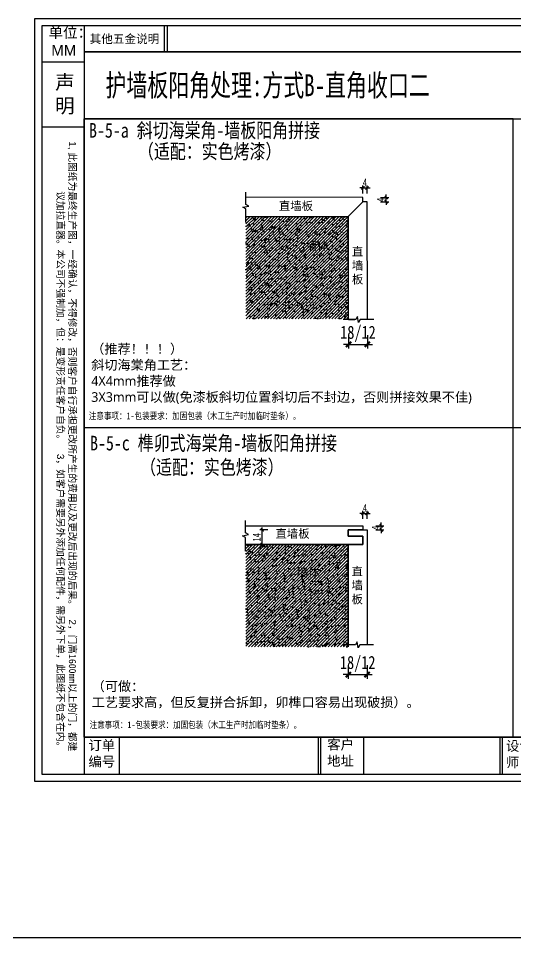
# Model space of a CAD drawing. Header units: millimetres. Extents: x 4862 to 20554, y 7569 to 11262.
# Drawn here: x 10076 to 10553, y 8610 to 9491 of the extents above; entities that cross this region are included whole.
import ezdxf

# ---------------------------------------------------------------- set-up
doc = ezdxf.new("R2010")
doc.units = ezdxf.units.MM
doc.layers.add('.', color=7, linetype='Continuous')
doc.layers.add('0 @ 1', color=7, linetype='Continuous')
doc.styles.get("Standard").update_dxf_attribs({"font": 'arial.ttf'})
doc.styles.add('宋体', font='SimSun.ttf')
doc.styles.add('家具尺寸文字', font='SimSun.ttf', dxfattribs={"width": 0.8})
doc.styles.add('黑石雅黑', font='Microsoft YaHei.ttf')
doc.dimstyles.new('副本 (2) 固装比例3', dxfattribs={"dimscale": 3, "dimtxt": 2.5, "dimasz": 1, "dimexe": 0.8, "dimexo": 1.2, "dimgap": 0.5, "dimtad": 1, "dimdec": 0, "dimdsep": 46, "dimtxsty": '家具尺寸文字', "dimblk": 'ARCHTICK', "dimcen": 0, "dimdle": 0.8, "dimclrd": 8, "dimclre": 8, "dimclrt": 2, "dimadec": 1, "dimazin": 2, "dimtfac": 1, "dimtdec": 0, "dimtix": 1, "dimtmove": 2, "dimatfit": 2, "dimfxl": 0, "dimtolj": 1, "dimtzin": 0, "dimarcsym": 0})
doc.dimstyles.new('副本 固装比例5', dxfattribs={"dimscale": 5, "dimtxt": 2.5, "dimasz": 1, "dimexe": 0.8, "dimexo": 1.2, "dimgap": 0.5, "dimtad": 1, "dimdec": 0, "dimdsep": 46, "dimtxsty": '家具尺寸文字', "dimblk": 'ARCHTICK', "dimcen": 0, "dimdle": 0.8, "dimclrd": 8, "dimclre": 8, "dimclrt": 2, "dimadec": 1, "dimazin": 2, "dimtfac": 1, "dimtdec": 0, "dimtix": 1, "dimtmove": 2, "dimatfit": 2, "dimfxl": 0, "dimtolj": 1, "dimtzin": 0, "dimarcsym": 0})
pattern_1 = [(45, (-85207.6193, 79105.2613), (-2.24506403, 2.24506403), [])]

# ---------------------------------------------------------------- blocks, each defined once
blk = doc.blocks.new('A$C398a0407')
for p, q in [((443.2, 6784), (443.2, 64)), ((1163.2, 6546.9), (1163.2, 6784)), ((1189.6, 6546.9), (1189.6, 6784)), ((443.2, 6546.9), (8134, 6546.9)), ((443.2, 399), (9568, 399)), ((756.5, 399), (756.5, 64)), ((2542.3, 399), (2542.3, 64)), ((2562.3, 399), (2562.3, 64)), ((2948.7, 399), (2948.7, 64)), ((4169.9, 399), (4169.9, 64)), ((4189.9, 399), (4189.9, 64))]:
    blk.add_line(p, q)
at = {"color": 8}
for p, q in [((64, 6457.7), (443.2, 6457.7)), ((64, 5874.2), (443.2, 5874.2))]:
    blk.add_line(p, q, dxfattribs=at)
for points in [[(9632, 0), (0, 0), (0, 6848), (9632, 6848)], [(9568, 64), (64, 64), (64, 6784), (9568, 6784)]]:
    blk.add_lwpolyline(points, close=True)
at = {"color": 8, "insert": (368.9, 272.3), "char_height": 64, "width": 5497.15, "attachment_point": 3, "rotation": 270}
blk.add_mtext('1, {\\fSimSun|b0|i0|c134|p2;此图纸为最终生产图，一经确认，不得修改，否则客户自行承担更改所产生的费用以及更改后出现的后果。  }2{\\fSimSun|b0|i0|c134|p2;，门高1600mm以上的门，都建议加拉直器。本公司不强制加，但：是变形责任客户自负。  }3{\\fSimSun|b0|i0|c134|p2;，如客户需要另外添加任何配件，需另外下单，此图纸不包含在内。}', dxfattribs=at)
at = {"color": 8, "char_height": 88, "attachment_point": 1, "style": '宋体'}
for s, insert in [('订单\\P编号', (479.9, 370.6)), ('客户\\P地址', (2621.8, 377)), ('设计\\P师', (4225.5, 364.6))]:
    blk.add_mtext_dynamic_manual_height_columns(s, width=596.489, gutter_width=12.5, heights=[0], dxfattribs=dict(at, insert=insert))
at = {"layer": '0 @ 1', "color": 8, "attachment_point": 1}
for s, insert, char_height, width in [('\\pi13.703;单位：\\P\\pi40.286;MM', (107.3, 6770.1), 96, 391.163), ('{\\fSimSun|b0|i0|c134|p2;其他五金说明}', (490.9, 6701.9), 76.325, 737.994), ('声明', (182.3, 6340), 127.53, 194.038)]:
    blk.add_mtext(s, dxfattribs=dict(at, insert=insert, char_height=char_height, width=width))
blk = doc.blocks.new('A$Cee8460c4')
at = {"layer": '.'}
h = blk.add_hatch(dxfattribs=at)
h.set_pattern_fill('ANSI31', color=8)
h.set_pattern_definition(pattern_1)
h.paths.add_polyline_path([(0, 150), (150, 150), (150, 0), (0, 0)])
h = blk.add_hatch(dxfattribs=at)
h.set_pattern_fill('AR-CONC', color=8, scale=0.1)
h.set_pattern_definition([(50, (-85207.62, 79105.261), (18.2184669, -1.5939086), [1.905, -20.955]), (355, (-85207.62, 79105.261), (-3.524342, 19.1056845), [1.524, -16.7640584]), (100.451445, (-85206.101, 79105.128), (14.6941247, 17.5117752), [1.619001, -17.8090245]), (46.1842, (-85207.62, 79110.341), (27.107904, -4.204233), [2.8575, -31.4325]), (96.635558, (-85205.36, 79109.99), (23.7404134, 24.7426125), [2.428502, -26.713561]), (351.18415, (-85207.62, 79110.34), (23.7404134, 24.7426125), [2.285997, -25.145973]), (21, (-85205.08, 79109.071), (15.1614391, -10.2265198), [1.905, -20.955]), (326, (-85205.08, 79109.071), (6.1802028, 18.4187966), [1.524, -16.764]), (71.451445, (-85203.816, 79108.219), (21.341642, 8.192277), [1.619001, -17.8089938]), (37.5, (-85207.619, 79105.261), (0.30886033, 8.4555039), [0, -16.5608, 0, -17.018, 0, -16.8275]), (7.5, (-85207.619, 79105.261), (6.68196625, 10.0180575), [0, -9.7028, 0, -16.1798, 0, -6.4135]), (327.5, (-85213.2835, 79105.261), (13.5590595, -0.5728744), [0, -6.35, 0, -19.812, 0, -26.289]), (317.5, (-85215.823, 79105.261), (14.8129181, 2.5426491), [0, -8.255, 0, -13.1572, 0, -18.669])])
h.paths.add_polyline_path([(0, 150), (150, 150), (150, 0), (0, 0)])
h = blk.add_hatch(dxfattribs=at)
h.set_pattern_fill('ANSI31', color=8)
h.set_pattern_definition(pattern_1)
h.paths.add_polyline_path([(0, 150), (150, 150), (150, 0), (0, 0)])
h = blk.add_hatch(dxfattribs=at)
h.set_pattern_fill('AR-CONC', color=8, scale=0.1)
h.set_pattern_definition([(50, (-85207.62, 79105.261), (18.2184669, -1.5939086), [1.905, -20.955]), (355, (-85207.62, 79105.261), (-3.524342, 19.1056845), [1.524, -16.7640584]), (100.451445, (-85206.101, 79105.128), (14.6941247, 17.5117752), [1.619001, -17.8090245]), (46.1842, (-85207.62, 79110.341), (27.107904, -4.204233), [2.8575, -31.4325]), (96.635558, (-85205.36, 79109.99), (23.7404134, 24.7426125), [2.428502, -26.713561]), (351.18415, (-85207.62, 79110.34), (23.7404134, 24.7426125), [2.285997, -25.145973]), (21, (-85205.08, 79109.071), (15.1614391, -10.2265198), [1.905, -20.955]), (326, (-85205.08, 79109.071), (6.1802028, 18.4187966), [1.524, -16.764]), (71.451445, (-85203.816, 79108.219), (21.341642, 8.192277), [1.619001, -17.8089938]), (37.5, (-85207.619, 79105.261), (0.30886033, 8.4555039), [0, -16.5608, 0, -17.018, 0, -16.8275]), (7.5, (-85207.619, 79105.261), (6.68196625, 10.0180575), [0, -9.7028, 0, -16.1798, 0, -6.4135]), (327.5, (-85213.2835, 79105.261), (13.5590595, -0.5728744), [0, -6.35, 0, -19.812, 0, -26.289]), (317.5, (-85215.823, 79105.261), (14.8129181, 2.5426491), [0, -8.255, 0, -13.1572, 0, -18.669])])
h.paths.add_polyline_path([(0, 150), (150, 150), (150, 0), (0, 0)])
at = {"layer": '.', "color": 8}
for p, q in [((0, 150), (150, 150)), ((150, 150), (150, 0))]:
    blk.add_line(p, q, dxfattribs=at)
blk = doc.blocks.new('_ArchTick')
at = {"color": 0, "linetype": 'ByBlock', "const_width": 0.4}
blk.add_lwpolyline([(-0.5, -0.5), (0.5, 0.5)], dxfattribs=at)
blk = doc.blocks.new('*D208')
at = {"color": 8, "lineweight": -2, "transparency": 16777216}
for p, q in [((10392.72, 9187.88), (10392.72, 9174.88)), ((10410.72, 9187.88), (10410.72, 9174.88)), ((10392.72, 9178.88), (10387.72, 9178.88)), ((10392.72, 9178.88), (10410.72, 9178.88)), ((10410.72, 9178.88), (10415.72, 9178.88))]:
    blk.add_line(p, q, dxfattribs=at)
at = {"layer": 'Defpoints', "color": 0, "transparency": 16777216}
for p in [(10392.72, 9202.8), (10410.72, 9202.8), (10410.72, 9178.88)]:
    blk.add_point(p, dxfattribs=at)
at = {"color": 8, "lineweight": -2, "transparency": 16777216, "xscale": 5, "yscale": 5, "zscale": 5}
blk.add_blockref('_ArchTick', (10392.72, 9178.88), dxfattribs=at)
at = {"color": 8, "lineweight": -2, "transparency": 16777216, "xscale": 5, "yscale": 5, "zscale": 5, "rotation": 180}
blk.add_blockref('_ArchTick', (10410.72, 9178.88), dxfattribs=at)
at = {"color": 2, "transparency": 16777216, "insert": (10401.72, 9189), "char_height": 12.5, "width": 11.8436, "attachment_point": 5, "style": '家具尺寸文字'}
blk.add_mtext('\\A1;18/12', dxfattribs=at)
blk = doc.blocks.new('*D209')
at = {"color": 8, "lineweight": -2, "transparency": 16777216}
for p, q in [((10428.83, 9319.61), (10428.83, 9322.61)), ((10423.43, 9319.61), (10431.23, 9319.61)), ((10423.43, 9315.59), (10431.23, 9315.59)), ((10428.83, 9315.59), (10428.83, 9319.61)), ((10428.83, 9315.59), (10428.83, 9312.59))]:
    blk.add_line(p, q, dxfattribs=at)
at = {"layer": 'Defpoints', "color": 0, "transparency": 16777216}
for p in [(10410.43, 9319.61), (10410.44, 9315.59), (10428.83, 9319.61)]:
    blk.add_point(p, dxfattribs=at)
at = {"color": 8, "lineweight": -2, "transparency": 16777216, "xscale": 3, "yscale": 3, "zscale": 3}
for p, rotation in [((10428.83, 9319.61), 270), ((10428.83, 9315.59), 90)]:
    blk.add_blockref('_ArchTick', p, dxfattribs=dict(at, rotation=rotation))
at = {"color": 2, "transparency": 16777216, "insert": (10423.58, 9317.6), "char_height": 7.5, "attachment_point": 5, "rotation": 90, "style": '家具尺寸文字'}
blk.add_mtext('\\A1;4', dxfattribs=at)
blk = doc.blocks.new('*D210')
at = {"color": 8, "lineweight": -2, "transparency": 16777216}
for p, q in [((10406.44, 9323.44), (10406.44, 9331.24)), ((10410.46, 9323.44), (10410.46, 9331.24)), ((10406.44, 9328.84), (10403.44, 9328.84)), ((10406.44, 9328.84), (10410.46, 9328.84)), ((10410.46, 9328.84), (10413.46, 9328.84))]:
    blk.add_line(p, q, dxfattribs=at)
at = {"layer": 'Defpoints', "color": 0, "transparency": 16777216}
for p in [(10410.46, 9328.84), (10406.44, 9319.59), (10410.46, 9319.58)]:
    blk.add_point(p, dxfattribs=at)
at = {"color": 8, "lineweight": -2, "transparency": 16777216, "xscale": 3, "yscale": 3, "zscale": 3}
blk.add_blockref('_ArchTick', (10406.44, 9328.84), dxfattribs=at)
at = {"color": 8, "lineweight": -2, "transparency": 16777216, "xscale": 3, "yscale": 3, "zscale": 3, "rotation": 180}
blk.add_blockref('_ArchTick', (10410.46, 9328.84), dxfattribs=at)
at = {"color": 2, "transparency": 16777216, "insert": (10408.45, 9334.09), "char_height": 7.5, "attachment_point": 5, "style": '家具尺寸文字'}
blk.add_mtext('\\A1;4', dxfattribs=at)
blk = doc.blocks.new('*D211')
at = {"color": 8, "lineweight": -2, "transparency": 16777216}
for p, q in [((10406.48, 9016.98), (10403.48, 9016.98)), ((10406.48, 9011.58), (10406.48, 9019.38)), ((10406.48, 9016.98), (10410.48, 9016.98)), ((10410.48, 9011.58), (10410.48, 9019.38)), ((10410.48, 9016.98), (10413.48, 9016.98))]:
    blk.add_line(p, q, dxfattribs=at)
at = {"layer": 'Defpoints', "color": 0, "transparency": 16777216}
for p in [(10410.48, 9016.98), (10406.48, 9005.06), (10410.48, 9001.06)]:
    blk.add_point(p, dxfattribs=at)
at = {"color": 8, "lineweight": -2, "transparency": 16777216, "xscale": 3, "yscale": 3, "zscale": 3}
blk.add_blockref('_ArchTick', (10406.48, 9016.98), dxfattribs=at)
at = {"color": 8, "lineweight": -2, "transparency": 16777216, "xscale": 3, "yscale": 3, "zscale": 3, "rotation": 180}
blk.add_blockref('_ArchTick', (10410.48, 9016.98), dxfattribs=at)
at = {"color": 2, "transparency": 16777216, "insert": (10408.48, 9022.23), "char_height": 7.5, "attachment_point": 5, "style": '家具尺寸文字'}
blk.add_mtext('\\A1;4', dxfattribs=at)
blk = doc.blocks.new('*D224')
at = {"color": 8, "lineweight": -2, "transparency": 16777216}
for p, q in [((10315.36, 9001.06), (10307.56, 9001.06)), ((10309.96, 8984.66), (10309.96, 9003.46)), ((10304.56, 8987.06), (10312.36, 8987.06))]:
    blk.add_line(p, q, dxfattribs=at)
at = {"layer": 'Defpoints', "color": 0, "transparency": 16777216}
for p in [(10309.96, 9001.06), (10406.48, 9001.06), (10293.89, 8987.06)]:
    blk.add_point(p, dxfattribs=at)
at = {"color": 8, "lineweight": -2, "transparency": 16777216, "xscale": 3, "yscale": 3, "zscale": 3}
for p, rotation in [((10309.96, 9001.06), 90), ((10309.96, 8987.06), 270)]:
    blk.add_blockref('_ArchTick', p, dxfattribs=dict(at, rotation=rotation))
at = {"color": 2, "transparency": 16777216, "insert": (10304.71, 8994.06), "char_height": 7.5, "attachment_point": 5, "rotation": 90, "style": '家具尺寸文字'}
blk.add_mtext('\\A1;14', dxfattribs=at)
blk = doc.blocks.new('*D212')
at = {"color": 8, "lineweight": -2, "transparency": 16777216}
for p, q in [((10392.48, 8871.47), (10392.48, 8858.47)), ((10410.48, 8871.47), (10410.48, 8858.47)), ((10392.48, 8862.47), (10387.48, 8862.47)), ((10392.48, 8862.47), (10410.48, 8862.47)), ((10410.48, 8862.47), (10415.48, 8862.47))]:
    blk.add_line(p, q, dxfattribs=at)
at = {"layer": 'Defpoints', "color": 0, "transparency": 16777216}
for p in [(10392.48, 8902.8), (10410.48, 8902.8), (10410.48, 8862.47)]:
    blk.add_point(p, dxfattribs=at)
at = {"color": 8, "lineweight": -2, "transparency": 16777216, "xscale": 5, "yscale": 5, "zscale": 5}
blk.add_blockref('_ArchTick', (10392.48, 8862.47), dxfattribs=at)
at = {"color": 8, "lineweight": -2, "transparency": 16777216, "xscale": 5, "yscale": 5, "zscale": 5, "rotation": 180}
blk.add_blockref('_ArchTick', (10410.48, 8862.47), dxfattribs=at)
at = {"color": 2, "transparency": 16777216, "insert": (10401.48, 8872.59), "char_height": 12.5, "width": 11.8436, "attachment_point": 5, "style": '家具尺寸文字'}
blk.add_mtext('\\A1;18/12', dxfattribs=at)
blk = doc.blocks.new('*U115')
at = {"color": 0}
blk.add_lwpolyline([(0, -9.17), (0, -1.28), (-1.7, -0.34), (1.7, 0.34), (0, 1.28), (0, 8.46)], dxfattribs=at)
blk = doc.blocks.new('*D206')
at = {"color": 8, "lineweight": -2, "transparency": 16777216}
for p, q in [((10418.7, 9005.06), (10426.5, 9005.06)), ((10424.1, 9005.06), (10424.1, 9008.06)), ((10424.1, 9001.06), (10424.1, 9005.06)), ((10418.7, 9001.06), (10426.5, 9001.06)), ((10424.1, 9001.06), (10424.1, 8998.06))]:
    blk.add_line(p, q, dxfattribs=at)
at = {"layer": 'Defpoints', "color": 0, "transparency": 16777216}
for p in [(10406.48, 9005.06), (10424.1, 9005.06), (10410.48, 9001.06)]:
    blk.add_point(p, dxfattribs=at)
at = {"color": 8, "lineweight": -2, "transparency": 16777216, "xscale": 3, "yscale": 3, "zscale": 3}
for p, rotation in [((10424.1, 9005.06), 270), ((10424.1, 9001.06), 90)]:
    blk.add_blockref('_ArchTick', p, dxfattribs=dict(at, rotation=rotation))
at = {"color": 2, "transparency": 16777216, "insert": (10418.85, 9003.06), "char_height": 7.5, "attachment_point": 5, "rotation": 90, "style": '家具尺寸文字'}
blk.add_mtext('\\A1;4', dxfattribs=at)
blk = doc.blocks.new('A$Caecb7373')
at = {"color": 1}
blk.add_lwpolyline([(0, 821.76), (1155.84, 821.76), (1155.84, 0), (0, 0)], close=True, dxfattribs=at)

msp = doc.modelspace()

# ---------------------------------------------------------------- linework, layer by layer
at = {"lineweight": 30}
for p, q in [((10406.439, 9319.588), (10294.338, 9319.868)), ((10392.439, 9301.588), (10406.439, 9315.588)), ((10406.439, 9315.588), (10406.439, 9319.588)), ((10410.439, 9315.588), (10406.439, 9315.588)), ((10410.719, 9202.802), (10410.439, 9315.588)), ((10294.338, 9301.868), (10392.439, 9301.588)), ((10392.719, 9202.802), (10392.439, 9301.588))]:
    msp.add_line(p, q, dxfattribs=at)
msp.add_line((4862.317, 8610.368), (20477.138, 8610.368))
for points in [[(10139.515, 9395.155), (10961.068, 9395.155), (10961.068, 9459.199), (10139.515, 9459.199)], [(10961.068, 9098.807), (10139.515, 9098.807), (10139.515, 9395.155), (10961.068, 9395.155)], [(10139.515, 9395.155), (10961.068, 9395.155), (10961.068, 8802.459), (10139.515, 8802.459)], [(10550.292, 9395.155), (10139.515, 9395.155), (10139.515, 8802.459), (10550.292, 8802.459)]]:
    msp.add_lwpolyline(points, close=True)
for points in [[(10392.719, 9202.802), (10392.719, 9202.802), (10392.719, 9202.755), (10398.719, 9202.771)], [(10410.719, 9202.802), (10410.719, 9202.848), (10410.719, 9202.848)], [(10293.886, 9005.058), (10406.478, 9005.058), (10406.478, 9001.058), (10392.478, 9001.058), (10392.478, 8995.058), (10406.478, 8995.058), (10406.478, 8987.058), (10293.886, 8987.058)], [(10392.478, 8891.068), (10392.478, 8987.058), (10406.478, 8987.058), (10406.478, 8995.058), (10392.478, 8995.058), (10392.478, 9001.058), (10410.478, 9001.058), (10410.478, 8891.068)]]:
    msp.add_lwpolyline(points)

# ---------------------------------------------------------------- block references
for name, p, xscale, yscale, zscale in [('A$C398a0407', (10092.169, 8759.836), 0.1068232839997459, 0.1068232839997459, 0.1068232839997459), ('A$Cee8460c4', (10294.407, 9203.555), 0.6535496733547419, 0.6535496733547419, 0.6535496733547419), ('A$Cee8460c4', (10294.446, 8889.026), 0.6535496733547419, 0.6535496733547419, 0.6535496733547419)]:
    msp.add_blockref(name, p, dxfattribs=dict(xscale=xscale, yscale=yscale, zscale=zscale))
at = {"color": 1}
for name, p, xscale, yscale, zscale in [('A$Caecb7373', (10092.169, 8759.836), 0.8901940333312022, 0.8901940333312022, 0.8901940333312022), ('*U115', (10294.338, 9310.842), 1.664, 1.664, 1.664), ('*U115', (10293.886, 8996.058), 1.664, 1.664, 1.664)]:
    msp.add_blockref(name, p, dxfattribs=dict(at, xscale=xscale, yscale=yscale, zscale=zscale))
at = {"color": 1, "xscale": 1.664, "yscale": 1.664, "zscale": 1.664, "rotation": 90}
for p in [(10401.719, 9202.825), (10401.478, 8891.068)]:
    msp.add_blockref('*U115', p, dxfattribs=at)

# ---------------------------------------------------------------- texts
at = {"color": 50, "style": '家具尺寸文字', "width": 0.8}
for s, p in [('B-5-a 斜切海棠角-墙板阳角拼接 ', (10144.001, 9377.047)), ('B-5-c 榫卯式海棠角-墙板阳角拼接  ', (10145.019, 9077.303))]:
    msp.add_text(s, height=14, dxfattribs=at).set_placement(p)
at = {"style": '黑石雅黑'}
for p in [(10325.936, 9307.525), (10322.661, 8993.484)]:
    msp.add_text('直墙板 ', height=8, dxfattribs=at).set_placement(p)
at = {"color": 3, "style": '黑石雅黑'}
for p in [(10351.779, 9269.343), (10343.033, 8956.355)]:
    msp.add_text('墙体', height=8, dxfattribs=at).set_placement(p)
at = {"color": 1, "insert": (10159.772, 9437.794), "char_height": 21, "width": 414.77367, "attachment_point": 1, "style": '家具尺寸文字'}
msp.add_mtext('{\\W0.7;\\C4;护墙板阳角处理:方式B-直角收口二}', dxfattribs=at)
at = {"color": 50, "char_height": 14, "width": 274.70112, "attachment_point": 1, "style": '家具尺寸文字'}
for insert in [(10190.905, 9370.872), (10192.998, 9068.211)]:
    msp.add_mtext('（适配：实色烤漆）', dxfattribs=dict(at, insert=insert))
at = {"char_height": 8, "width": 10.5634, "attachment_point": 1, "style": '黑石雅黑'}
for insert in [(10395.935, 9271.859), (10395.581, 8965.277)]:
    msp.add_mtext('直墙板', dxfattribs=dict(at, insert=insert))
at = {"color": 4, "char_height": 9.216, "attachment_point": 1, "style": '黑石雅黑'}
for s, insert, width in [('（推荐！！！）\\P斜切海棠角工艺：\\P4X4mm推荐做\\P3X3mm可以做(免漆板斜切位置斜切后不封边，否则拼接效果不佳)\\P                         ', (10146.154, 9179.181), 448.72789), ('（可做：\\P{\\fSimHei|b0|i0|c134|p49;工艺要求高，但反复拼合拆卸，卯榫口容易出现破损}）。', (10146.608, 8855.871), 326.58966)]:
    msp.add_mtext(s, dxfattribs=dict(at, insert=insert, width=width))
at = {"color": 6, "char_height": 6.4512, "width": 294.18553, "attachment_point": 1, "style": '家具尺寸文字'}
for insert in [(10143.832, 9113.606), (10144.638, 8817.581)]:
    msp.add_mtext('注意事项：1-包装要求：加固包装（木工生产时加临时垫条）。', dxfattribs=dict(at, insert=insert))

# ---------------------------------------------------------------- dimensions: what is measured, and where the dimension line sits
for base, p1, p2, picture, middle in [((10410.458, 9328.837), (10406.439, 9319.588), (10410.458, 9319.577), '*D210', (10408.448, 9334.087)), ((10410.478, 9016.981), (10406.478, 9005.058), (10410.478, 9001.058), '*D211', (10408.478, 9022.231))]:
    dim = msp.add_linear_dim(base=base, p1=p1, p2=p2, dimstyle='副本 (2) 固装比例3')
    dim.commit()
    dim.dimension.update_dxf_attribs({"geometry": picture, "text_midpoint": middle})
for base, p1, p2, picture, middle in [((10428.827, 9319.606), (10410.439, 9315.588), (10410.429, 9319.606), '*D209', (10423.577, 9317.597)), ((10424.102, 9005.058), (10410.478, 9001.058), (10406.478, 9005.058), '*D206', (10418.852, 9003.058)), ((10309.956, 9001.058), (10293.886, 8987.058), (10406.478, 9001.058), '*D224', (10304.706, 8994.058))]:
    dim = msp.add_linear_dim(base=base, p1=p1, p2=p2, angle=90, dimstyle='副本 (2) 固装比例3')
    dim.commit()
    dim.dimension.update_dxf_attribs({"geometry": picture, "text_midpoint": middle})
for base, p1, p2, picture, middle in [((10410.719, 9178.884), (10392.719, 9202.802), (10410.719, 9202.802), '*D208', (10401.719, 9188.996)), ((10410.478, 8862.475), (10392.478, 8902.801), (10410.478, 8902.801), '*D212', (10401.478, 8872.587))]:
    dim = msp.add_linear_dim(base=base, p1=p1, p2=p2, text='18/12', dimstyle='副本 固装比例5')
    dim.commit()
    dim.dimension.update_dxf_attribs({"geometry": picture, "text_midpoint": middle})

doc.saveas('drawing.dxf')
